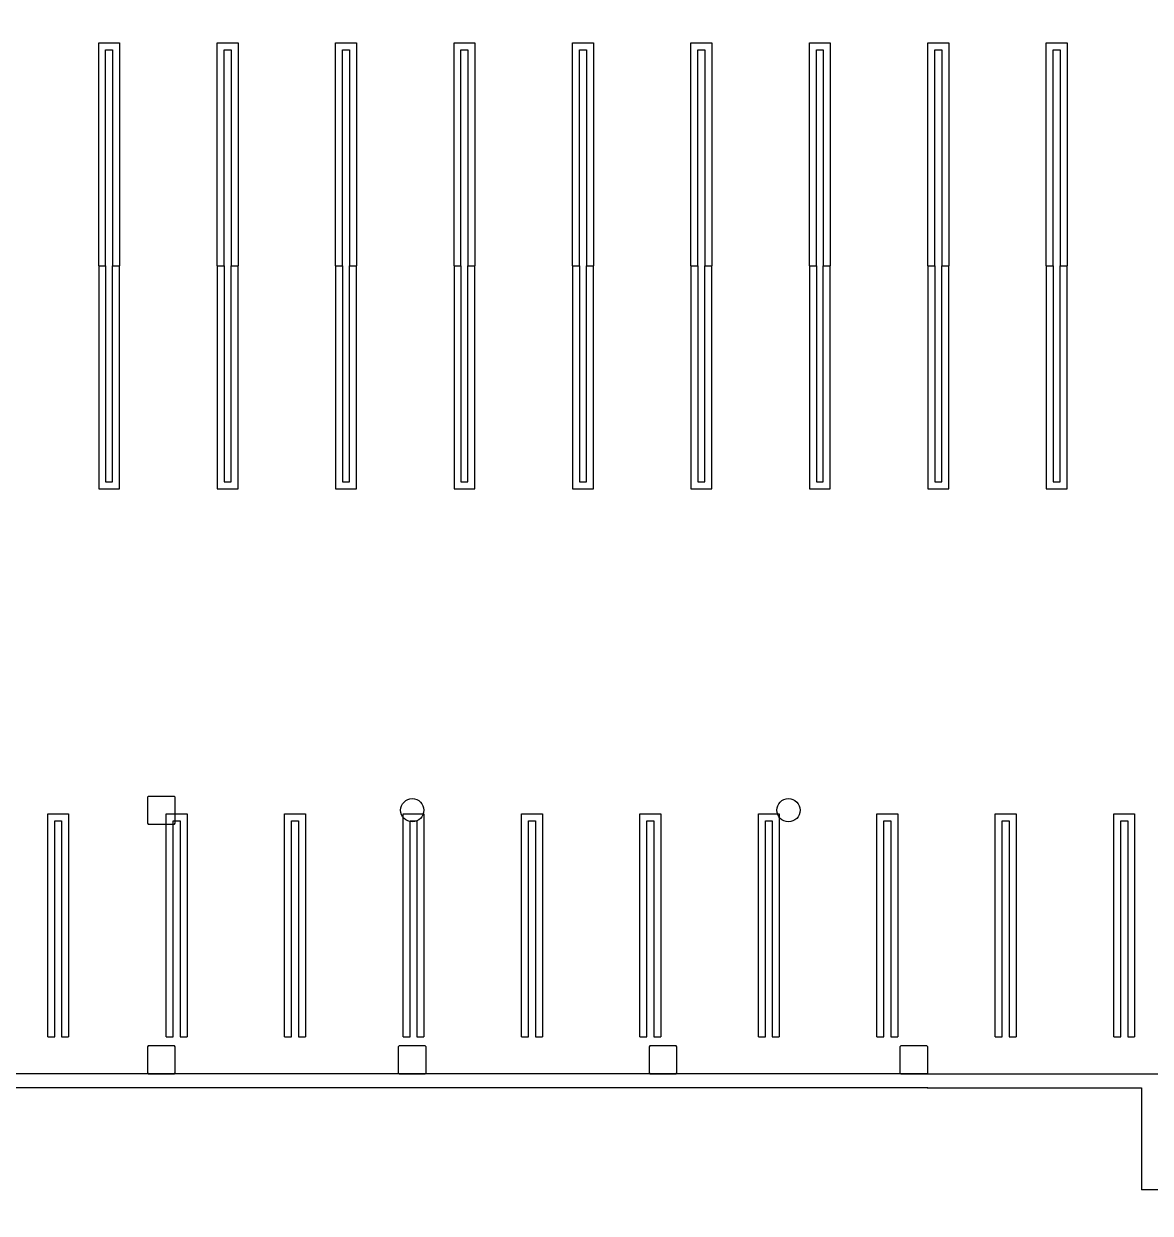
# Model space of a CAD drawing. Extents: x 1.3 to 36.8, y 1.2 to 24.4.
# Drawn here: x 16.89 to 21.94, y 6.27 to 11.61 of the extents above; entities that cross this region are included whole.
import ezdxf

# ---------------------------------------------------------------- set-up
doc = ezdxf.new("R2010")
doc.units = 0
doc.header["$LTSCALE"] = 96
doc.header["$MEASUREMENT"] = 0
doc.linetypes.add('DOT', pattern=[0.25, 0, -0.25])
for name, color, linetype in [('A-COLS', 1, 'Continuous'), ('A-WALL-FULL', 7, 'Continuous'), ('C-PKNG-STRP', 30, 'Continuous')]:
    doc.layers.add(name, color=color, linetype=linetype)
doc.layers.add('NO PLOT - GRID', color=255, linetype='DOT', plot=False)

# ---------------------------------------------------------------- blocks, each defined once
blk = doc.blocks.new('BLOCK')
at = {"layer": 'C-PKNG-STRP'}
for p, q in [((0, 0), (0, -192)), ((0, 0), (6, 0)), ((6, 0), (6, -186)), ((12, -186), (12, 0)), ((12, 0), (18, 0)), ((18, -192), (18, 0)), ((0, -192), (18, -192)), ((6, -186), (12, -186))]:
    blk.add_line(p, q, dxfattribs=at)

msp = doc.modelspace()

# ---------------------------------------------------------------- linework, layer by layer
at = {"layer": 'A-COLS'}
for p, q in [((17.44949, 8.14445), (17.44558, 8.14054)), ((17.44558, 8.14054), (17.44558, 8.02336)), ((17.56667, 8.14445), (17.44949, 8.14445)), ((17.57058, 8.14054), (17.56667, 8.14445)), ((17.57058, 8.02336), (17.57058, 8.14054)), ((17.44558, 8.02336), (17.44949, 8.01945)), ((17.44949, 8.01945), (17.56667, 8.01945)), ((17.56667, 8.01945), (17.57058, 8.02336)), ((17.44949, 7.02466), (17.44558, 7.02075)), ((17.44558, 7.02075), (17.44558, 6.90357)), ((17.56667, 7.02466), (17.44949, 7.02466)), ((17.57058, 7.02075), (17.56667, 7.02466)), ((17.57058, 6.90357), (17.57058, 7.02075)), ((18.57449, 7.02466), (18.57058, 7.02075)), ((18.57058, 7.02075), (18.57058, 6.90357)), ((18.69167, 7.02466), (18.57449, 7.02466)), ((18.69558, 7.02075), (18.69167, 7.02466)), ((18.69558, 6.90357), (18.69558, 7.02075)), ((17.44558, 6.90357), (17.44949, 6.89966)), ((17.44949, 6.89966), (17.56667, 6.89966)), ((17.56667, 6.89966), (17.57058, 6.90357)), ((18.57058, 6.90357), (18.57449, 6.89966)), ((18.57449, 6.89966), (18.69167, 6.89966)), ((18.69167, 6.89966), (18.69558, 6.90357))]:
    msp.add_line(p, q, dxfattribs=at)
for points in [[(19.82058, 6.90357), (19.82058, 7.02075), (19.81667, 7.02466), (19.69949, 7.02466), (19.69558, 7.02075), (19.69558, 6.90357), (19.69949, 6.89966), (19.81667, 6.89966)], [(20.94558, 6.90357), (20.94558, 7.02075), (20.94167, 7.02466), (20.82449, 7.02466), (20.82058, 7.02075), (20.82058, 6.90357), (20.82449, 6.89966), (20.94167, 6.89966)]]:
    msp.add_lwpolyline(points, close=True, dxfattribs=at)
for centre in [(18.63308, 8.08195), (20.32058, 8.08195)]:
    msp.add_circle(centre, 0.05208, dxfattribs=at)
at = {"layer": 'A-WALL-FULL'}
for p, q in [((20.94558, 6.89966), (15.19558, 6.89966)), ((20.88308, 6.89966), (22.07058, 6.89966)), ((20.94558, 6.83716), (15.23725, 6.83716)), ((20.94319, 6.83716), (21.90391, 6.83716)), ((21.90391, 6.83716), (21.90391, 6.37883)), ((23.73725, 6.37883), (21.90391, 6.37883))]:
    msp.add_line(p, q, dxfattribs=at)
at = {"layer": 'NO PLOT - GRID'}
msp.add_line((21.81892, 24.28712), (21.81892, 1.26212), dxfattribs=at)

# ---------------------------------------------------------------- block references
at = {"layer": 'C-PKNG-STRP', "xscale": -0.005208333316844005, "yscale": 0.005208333316844227, "zscale": 0.005208333316844241, "rotation": 180}
for p in [(17.22683, 10.52466), (17.75808, 10.52466), (18.28933, 10.52466), (18.82058, 10.52466), (19.35183, 10.52466), (19.88308, 10.52466), (20.41433, 10.52466), (20.94558, 10.52466), (21.47683, 10.52466), (16.9982, 7.06569), (17.52945, 7.06569), (18.0607, 7.06569), (18.59195, 7.06569), (19.1232, 7.06569), (19.65445, 7.06569), (20.1857, 7.06569), (20.71695, 7.06569), (21.2482, 7.06569), (21.77945, 7.06569)]:
    msp.add_blockref('BLOCK', p, dxfattribs=at)
at = {"layer": 'C-PKNG-STRP', "xscale": 0.005208333316844005, "yscale": 0.005208333316844227, "zscale": 0.005208333316844241}
for p in [(17.22683, 10.52466), (17.75808, 10.52466), (18.28933, 10.52466), (18.82058, 10.52466), (19.35183, 10.52466), (19.88308, 10.52466), (20.41433, 10.52466), (20.94558, 10.52466), (21.47683, 10.52466)]:
    msp.add_blockref('BLOCK', p, dxfattribs=at)

doc.saveas('drawing.dxf')
